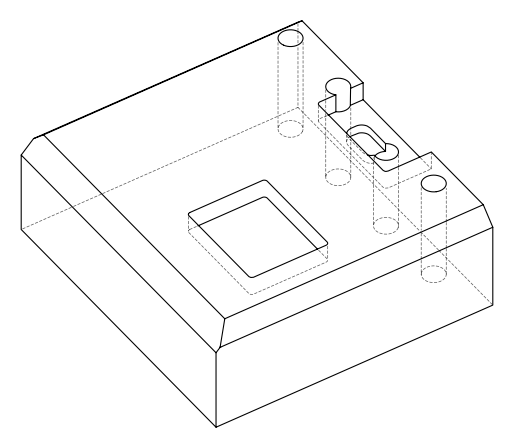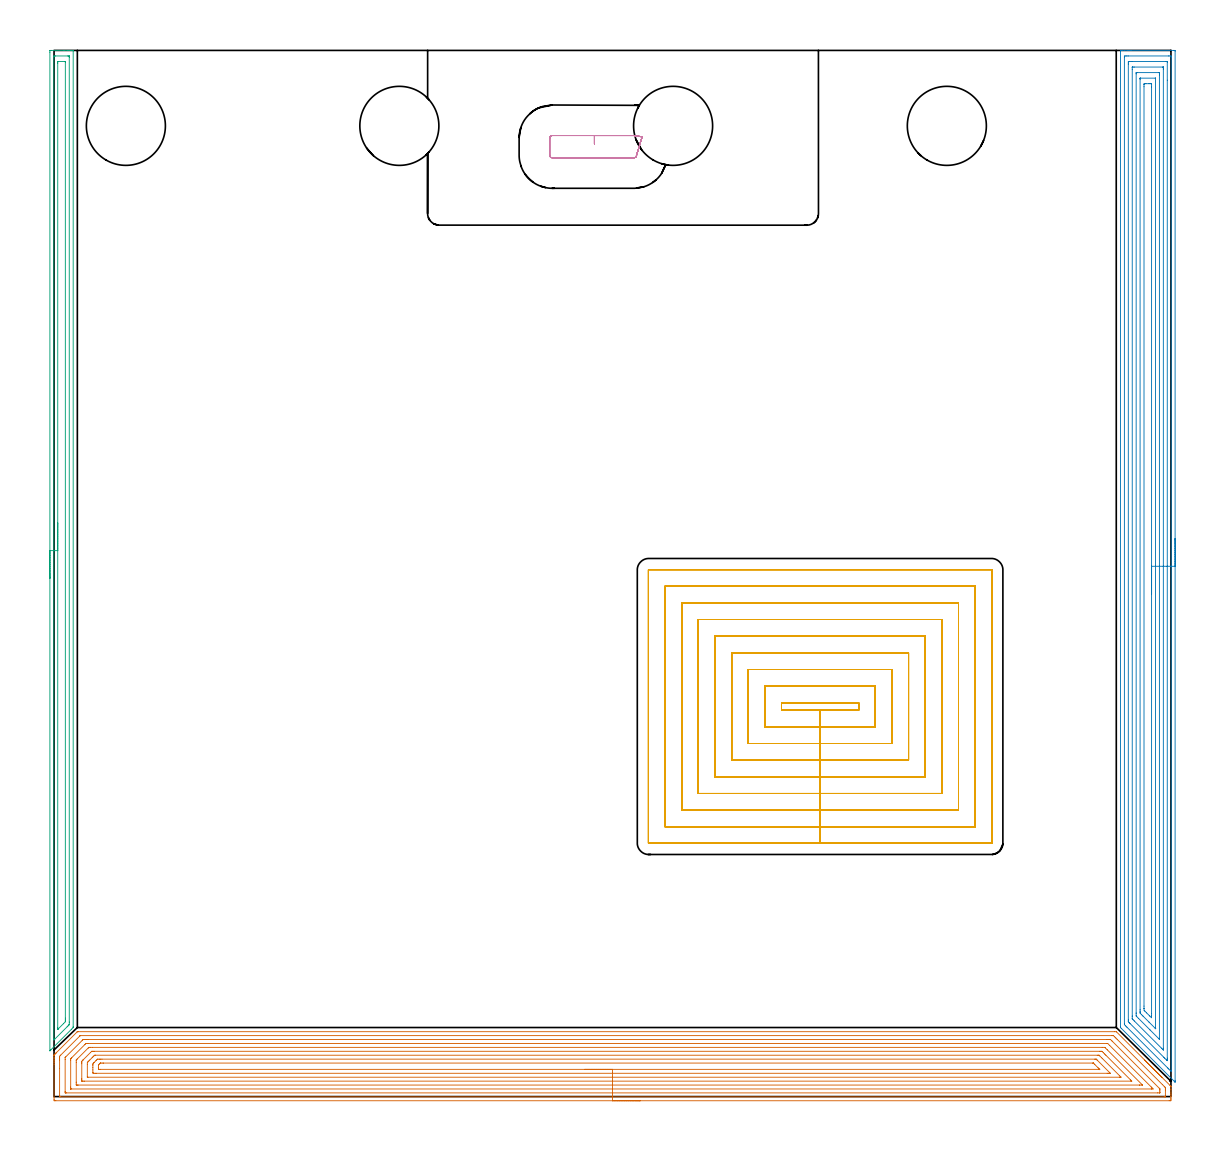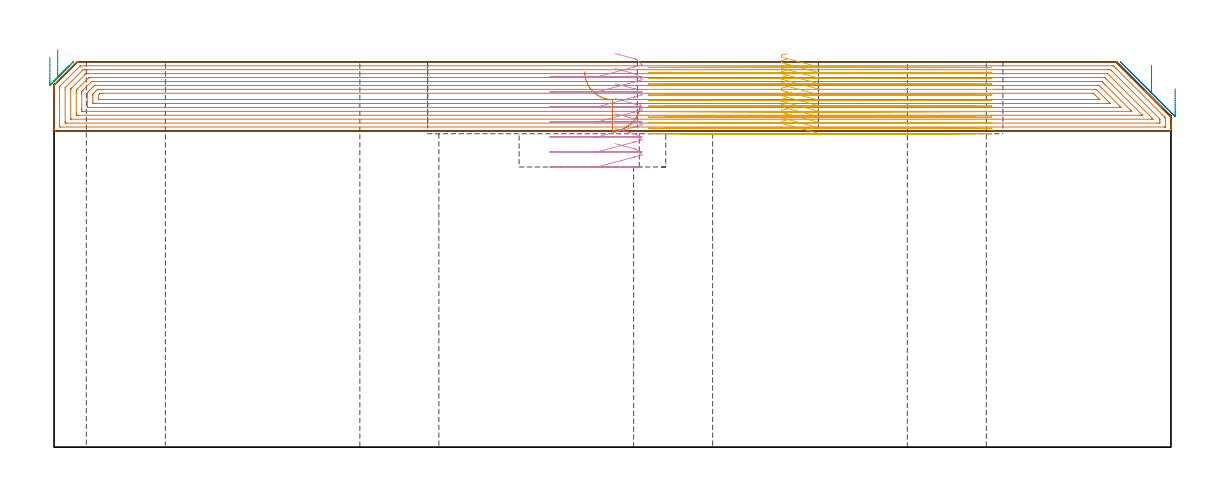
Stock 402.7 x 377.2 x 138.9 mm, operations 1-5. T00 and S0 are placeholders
(PLAN: 26 operations, 19 tool changes, 205.2 min)
(1 AREA_MILL | FG_CHAMFER_SURFACE | UGT0205_001 | 28.76 min | 124764 mm3)
(2 AREA_MILL_1 | FG_CHAMFER_SURFACE_1 | UGT0205_001 | 20.69 min | 69709 mm3)
(3 AREA_MILL_2 | FG_CHAMFER_SURFACE_2 | UGT0205_001 | 8.8 min | 12524 mm3)
(4 MILL_OPEN_POCKET | POCKET_OPEN | UGT0201_105 | Follow Part, ap 5.5, ae 75% | 2.13 min | 57233 mm3)
(5 MILL_RECTANGULAR_POCKET | POCKET_RECTANGULAR_STRAIGHT | NXT0201_009 | Follow Part, ap 2, ae 75% | 61.54 min | 363884 mm3)
(6 MILL_SLOT | SLOT_PARTIAL_RECTANGULAR | NXT0201_009 | Follow Part, ap 2, ae 75% | 75.79 min | 190613 mm3)
(7 SPOT_DRILL | STEP1HOLE | NXT0321_9005460120000 | 0.05 min | 187 mm3)
(8 SPOT_DRILL_1 | STEP1HOLE_1 | NXT0321_9005460120000 | 0.05 min | 216 mm3)
(9 SPOT_DRILL_2 | STEP1HOLE_2 | NXT0321_9005460120000 | 0.05 min | 101 mm3)
(10 SPOT_DRILL_3 | STEP1HOLE_3 | NXT0321_9005460120000 | 0.05 min | 179 mm3)
(11 DRILL_BLIND_HOLE_INTO_CENTER | STEP1HOLE | NXT0301_046 | 0.05 min | 354 mm3)
(12 GUN_DRILL_THROUGH_HOLE | STEP1HOLE | UGT0307_003 | 0.63 min | 4913 mm3)
(13 SPADE_DRILL_TO_ENLARGE_THROUGH_HOLE | STEP1HOLE | UGT0306_009 | 0.59 min | 31855 mm3)
(14 DRILL_TO_ENLARGE_THROUGH_HOLE | STEP1HOLE | UGT0301_392 | 0.61 min | 51235 mm3)
(15 DRILL_BLIND_HOLE_INTO_CENTER_1 | STEP1HOLE_1 | NXT0301_046 | 0.05 min | 379 mm3)
(16 GUN_DRILL_THROUGH_HOLE_1 | STEP1HOLE_1 | UGT0307_003 | 0.63 min | 4897 mm3)
(17 SPADE_DRILL_TO_ENLARGE_THROUGH_HOLE_1 | STEP1HOLE_1 | UGT0306_009 | 0.59 min | 31844 mm3)
(18 DRILL_TO_ENLARGE_THROUGH_HOLE_1 | STEP1HOLE_1 | UGT0301_392 | 0.61 min | 49803 mm3)
(19 DRILL_BLIND_HOLE_INTO_CENTER_2 | STEP1HOLE_2 | NXT0301_092 | 0.09 min | 1316 mm3)
(20 GUN_DRILL_THROUGH_HOLE_2 | STEP1HOLE_2 | UGT0307_009 | 0.58 min | 10828 mm3)
(21 DRILL_TO_ENLARGE_THROUGH_HOLE_2 | STEP1HOLE_2 | NXT0301_104 | 0.48 min | 4437 mm3)
(22 DRILL_TO_ENLARGE_THROUGH_HOLE_3 | STEP1HOLE_2 | UGT0301_392 | 0.51 min | 52756 mm3)
(23 DRILL_BLIND_HOLE_INTO_CENTER_3 | STEP1HOLE_3 | NXT0301_046 | 0.05 min | 361 mm3)
(24 GUN_DRILL_THROUGH_HOLE_3 | STEP1HOLE_3 | UGT0307_003 | 0.63 min | 4905 mm3)
(25 SPADE_DRILL_TO_ENLARGE_THROUGH_HOLE_2 | STEP1HOLE_3 | UGT0306_009 | 0.59 min | 31833 mm3)
(26 DRILL_TO_ENLARGE_THROUGH_HOLE_4 | STEP1HOLE_3 | UGT0301_392 | 0.61 min | 51293 mm3)
(TOOL UGT0205_001 | Chamfer Mill 20 x 3 x 45 deg. | D20 FL50 Z2)
(TOOL UGT0201_105 | End Mill 22 mm | D22 FL25 Z2)
(TOOL NXT0201_009 | ENDMILL 8mm [2P460-0800-NA 1630] | D8 FL26 Z6)
(TOOL NXT0321_9005460120000 | NC Spot Drill, 142deg, 12mm, Carbide, Uncoated | D12 PA142 FL30 Z2)
(TOOL NXT0301_046 | Carbide Drill 7.5mm [860.1-0750-038A1-MM 2214] | D7.5 PA140 FL53 Z2)
(TOOL UGT0307_003 | Gun Drill 7 mm | D7 PA130 FL24 Z1)
(TOOL UGT0306_009 | Spade Drill 18.5mm | D18.5 PA132 FL10 Z2)
(TOOL UGT0301_392 | Twist Drill 28.5 mm | D28.5 PA118 FL165 Z2)
(TOOL NXT0301_092 | Carbide Drill 12.1mm [860.1-1210-061A1-MM 2214] | D12.1 PA140 FL77 Z2)
(TOOL UGT0307_009 | Gun Drill 12 mm | D12 PA130 FL24 Z1)
(TOOL NXT0301_104 | Carbide Drill 14mm [860.1-1400-112A1-MM 2214] | D14 PA140 FL123 Z2)
(OP 1 AREA_MILL)
G17 G21 G94 G90
T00 M6
G54
G17 G0 G90 X211.35 Y-1.5 S1061 M3
G43 Z148.9 H0
Z124.
G94 G1 X211.312 Z123.128 F250.
X211.198 Z122.264
X211.009 Z121.412
X210.747 Z120.58
X210.413 Z119.774
X210.01 Z119.
X209.541 Z118.264
X209.01 Z117.572
X208.421 Z116.929
X207.778 Z116.34
X207.086 Z115.809
X206.35 Z115.34
X205.576 Z114.937
X204.77 Z114.603
X203.938 Z114.341
X203.086 Z114.152
X202.222 Z114.038
X201.35 Z114.
X0.628 Y-1.499 Z114.001
X0.127 Y-1.494 Z114.004
X0.009 Y-1.492 Z114.006
X0.005 Y-0.998 Z114.499
X0. Y-0.376 Z115.121
Y11.656 Z127.151
Y12.278 Z127.772
Y12.804 Z128.3
Y13.163 Z128.658
Y13.689 Z129.185
Y14.048 Z129.542
Y14.837 Z130.336
Y14.885 Z130.383
X0.002 Y14.933 Z130.43
X0.004 Y14.993 Z130.49
X0.032 Y15.032 Z130.532
X0.127 Y15.127 Z130.627
X0.226 Y15.228 Z130.724
X0.33 Y15.33 Z130.83
X0.419 Y15.419 Z130.919
X0.521 Y15.523 Z131.019
X0.628 Y15.628 Z131.128
X0.711 Y15.711 Z131.211
X0.816 Y15.818 Z131.314
X8.339 Y23.341 Z138.838
X8.359 Y23.358 Z138.855
X8.405 Y23.398 Z138.885
X8.675 Y23.4 Z138.9
X382.402
X382.995 Y23.399 Z138.885
X383.058 Y23.342 Z138.842
X393.239 Y13.163 Z128.659
X393.342 Y13.058 Z128.558
X393.429 Y12.971 Z128.471
X393.534 Y12.868 Z128.364
X393.634 Y12.766 Z128.266
X393.727 Y12.673 Z128.173
X393.829 Y12.573 Z128.069
X393.926 Y12.474 Z127.974
X394.025 Y12.375 Z127.875
X394.124 Y12.278 Z127.774
X394.218 Y12.182 Z127.681
X394.323 Y12.077 Z127.577
X394.419 Y11.983 Z127.479
X394.51 Y11.89 Z127.389
X394.621 Y11.779 Z127.279
X394.714 Y11.688 Z127.184
X394.803 Y11.598 Z127.097
X394.919 Y11.481 Z126.981
X395.009 Y11.393 Z126.889
X395.095 Y11.306 Z126.805
X395.217 Y11.183 Z126.682
X395.304 Y11.098 Z126.594
X395.387 Y11.014 Z126.513
X395.515 Y10.885 Z126.384
X395.599 Y10.803 Z126.299
X395.679 Y10.722 Z126.221
X395.813 Y10.587 Z126.086
X395.894 Y10.508 Z126.004
X395.971 Y10.429 Z125.929
X396.111 Y10.289 Z125.788
X396.189 Y10.213 Z125.709
X396.263 Y10.137 Z125.636
X396.409 Y9.991 Z125.49
X396.484 Y9.918 Z125.414
X396.555 Y9.845 Z125.344
X396.707 Y9.693 Z125.192
X396.779 Y9.622 Z125.119
X396.847 Y9.553 Z125.052
X397.005 Y9.395 Z124.894
X397.074 Y9.327 Z124.824
X397.139 Y9.261 Z124.76
X397.303 Y9.097 Z124.596
X397.369 Y9.032 Z124.529
X397.431 Y8.969 Z124.468
X397.601 Y8.799 Z124.298
X397.664 Y8.737 Z124.234
X397.723 Y8.677 Z124.176
X397.899 Y8.501 Z124.
X397.959 Y8.442 Z123.939
X398.016 Y8.385 Z123.884
X398.197 Y8.203 Z123.702
X398.254 Y8.147 Z123.644
X398.308 Y8.093 Z123.592
X398.495 Y7.905 Z123.404
X398.549 Y7.852 Z123.349
X398.6 Y7.801 Z123.3
X398.793 Y7.607 Z123.106
X398.844 Y7.557 Z123.054
X398.892 Y7.509 Z123.008
X399.091 Y7.309 Z122.808
X399.139 Y7.262 Z122.759
X399.184 Y7.217 Z122.716
X399.389 Y7.011 Z122.51
X399.434 Y6.967 Z122.465
X399.476 Y6.925 Z122.424
X402.37 Y4.031 Z119.53
X402.532 Y3.87 Z119.367
X402.668 Y3.729 Z119.227
X402.695 Y3.694 Z119.191
X402.699 Y3.648 Z119.146
X402.7 Y3.625 Z119.122
Y2.542 Z118.037
Y1.298 Z116.795
Y0.772 Z116.266
Y0.15 Z115.645
Y-0.113 Z115.382
Y-0.735 Z114.761
X402.697 Y-0.998 Z114.498
X402.691 Y-1.491 Z114.005
X402.573 Y-1.494 Z114.003
X402.072 Y-1.5 Z114.
X201.35
Y-0.086 Z115.414
X2.388 Y-0.085 Z115.415
X2.01 Y-0.076 Z115.424
X2.006 Y0.043 Z115.543
X2.001 Y0.298 Z115.798
X2. Y10.168 Z125.668
Y13.163 Z128.663
Y13.575 Z129.075
X2.004 Y14.048 Z129.548
X2.009 Y14.451 Z129.951
X2.026 Y14.564 Z130.064
X2.394 Y14.944 Z130.444
X9.237 Y21.787 Z137.287
X9.372 Y21.918 Z137.418
X9.416 Y21.959 Z137.459
X9.439 Y21.978 Z137.478
X9.462 Y21.98 Z137.48
X9.569 Y21.985 Z137.485
X381.508
X381.536
X381.968 Y21.971 Z137.471
X382.402 Y21.545 Z137.045
X382.821 Y21.128 Z136.628
X383.296 Y20.654 Z136.154
X399.638 Y4.312 Z119.812
X400.284 Y3.663 Z119.163
X400.512 Y3.427 Z118.927
X400.69 Y3.219 Z118.719
X400.696 Y3.018 Z118.518
X400.699 Y2.542 Z118.042
X400.7 Y2.13 Z117.63
X400.698 Y0.362 Z115.862
X400.69 Y-0.052 Z115.448
X400.681 Y-0.08 Z115.42
X400.662 Y-0.081 Z115.419
X400.608 Y-0.084 Z115.416
X400.5 Y-0.085 Z115.415
X400.284 Y-0.086 Z115.414
X201.35
Y1.328 Z116.828
X4.536 Y1.329 Z116.829
X4.205 Y1.331 Z116.831
X4.094 Y1.332 Z116.832
X4.015 Y1.335 Z116.835
X4.01 Y1.455 Z116.955
X4.003 Y1.657 Z117.157
X4.001 Y1.859 Z117.359
Y13.365 Z128.865
X4.008 Y14.048 Z129.548
X4.01 Y14.096 Z129.596
X4.038 Y14.131 Z129.631
X4.077 Y14.174 Z129.674
X4.205 Y14.305 Z129.805
X10.143 Y20.243 Z135.743
X10.304 Y20.401 Z135.901
X10.463 Y20.557 Z136.057
X11.03 Y20.567 Z136.067
X11.357 Y20.57 Z136.07
X11.92 Y20.571 Z136.071
X12.251 Y20.572 Z136.072
X379.72 Y20.571 Z136.071
X380.285 Y20.569 Z136.069
X380.614 Y20.564 Z136.064
X380.932 Y20.557 Z136.057
X381.253 Y20.243 Z135.743
X381.508 Y19.992 Z135.492
X398.495 Y3.005 Z118.505
X398.61 Y2.888 Z118.388
X398.665 Y2.828 Z118.328
X398.689 Y2.8 Z118.3
X398.692 Y2.744 Z118.244
X398.697 Y2.542 Z118.042
X398.7 Y2.34 Z117.84
Y1.657 Z117.157
X398.699 Y1.456 Z116.956
X398.694 Y1.387 Z116.887
X398.69 Y1.339 Z116.839
X398.66 Y1.335 Z116.835
X398.495 Y1.333 Z116.833
X397.933 Y1.329 Z116.829
X201.35 Y1.328 Z116.828
Y2.743 Z118.243
X6.123
X6.066 Y2.744 Z118.244
X6.026 Y2.747 Z118.247
X6.01 Y2.749 Z118.249
X6.008 Y2.771 Z118.271
X6.004 Y2.987 Z118.487
X6. Y3.42 Z118.92
Y13.155 Z128.655
X6.01 Y13.601 Z129.101
X6.013 Y13.653 Z129.153
X6.042 Y13.686 Z129.186
X6.099 Y13.748 Z129.248
X6.196 Y13.847 Z129.347
X6.396 Y14.048 Z129.548
X11.088 Y18.739 Z134.239
X11.357 Y19.006 Z134.506
X11.482 Y19.122 Z134.622
X11.514 Y19.15 Z134.65
X11.565 Y19.152 Z134.652
X12.251 Y19.157 Z134.657
X12.454
X379.516
X379.72 Y19.155 Z134.655
X379.818 Y19.153 Z134.653
X379.875 Y19.15 Z134.65
X379.928 Y19.111 Z134.611
X380.614 Y18.438 Z133.938
X395.624 Y3.427 Z118.927
X395.813 Y3.236 Z118.736
X396.288 Y2.75 Z118.25
X395.813 Y2.745 Z118.245
X395.61 Y2.744 Z118.244
X201.35 Y2.743 Z118.243
Y4.157 Z119.657
X8.675
X8.518 Y4.158 Z119.658
X8.205 Y4.162 Z119.662
X8.01 Y4.165 Z119.665
X8.006 Y4.217 Z119.717
X8.004 Y4.312 Z119.812
X8. Y4.98 Z120.48
Y5.197 Z120.697
Y12.278 Z127.778
X8.002 Y12.943 Z128.443
X8.01 Y13.163 Z128.663
X8.012 Y13.202 Z128.702
X8.045 Y13.239 Z128.739
X8.104 Y13.303 Z128.803
X8.198 Y13.399 Z128.899
X8.316 Y13.518 Z129.018
X12.319 Y17.52 Z133.02
X12.389 Y17.588 Z133.088
X12.542 Y17.732 Z133.232
X12.832 Y17.739 Z133.239
X12.99 Y17.742 Z133.242
X13.145 Y17.743 Z133.243
X13.883
X377.931
X378.673 Y17.739 Z133.239
X378.826 Y17.736 Z133.236
X378.867 Y17.723 Z133.223
X378.915 Y17.679 Z133.179
X379.011 Y17.588 Z133.088
X379.72 Y16.882 Z132.382
X392.289 Y4.312 Z119.812
X392.339 Y4.259 Z119.759
X392.425 Y4.165 Z119.665
X392.388 Y4.162 Z119.662
X392.237 Y4.16 Z119.66
X391.499 Y4.157 Z119.657
X391.343
X201.35
Y5.571 Z121.071
X10.979 Y5.572 Z121.072
X10.463 Y5.574 Z121.074
X10.078 Y5.578 Z121.078
X10.01 Y5.582 Z121.082
X10.004 Y5.652 Z121.152
X10.001 Y6.082 Z121.582
X10. Y6.541 Z122.041
Y11.851 Z127.351
X10.003 Y12.278 Z127.778
X10.006 Y12.73 Z128.23
X10.412 Y13.163 Z128.663
X10.437 Y13.189 Z128.689
X13.145 Y15.897 Z131.397
X13.556 Y16.297 Z131.797
X13.592 Y16.322 Z131.822
X13.653 Y16.324 Z131.824
X13.781 Y16.327 Z131.827
X14.039 Y16.328 Z131.828
X14.417 Y16.329 Z131.829
X377.037
X377.417 Y16.327 Z131.827
X377.673 Y16.324 Z131.824
X377.798 Y16.322 Z131.822
X377.931 Y16.21 Z131.71
X378.331 Y15.818 Z131.318
X378.826 Y15.327 Z130.827
X379.22 Y14.933 Z130.433
X388.069 Y6.082 Z121.582
X388.364 Y5.783 Z121.283
X388.554 Y5.586 Z121.086
X388.559 Y5.576 Z121.076
X388.552 Y5.575 Z121.075
X388.517 Y5.573 Z121.073
X388.455 Y5.572 Z121.072
X388.283 Y5.571 Z121.071
X201.35
Y6.985 Z122.485
X12.233 Y6.986 Z122.486
X12.041 Y6.992 Z122.492
X12.009 Y6.999 Z122.499
X12.005 Y7.024 Z122.524
X12.002 Y7.051 Z122.551
X12.001 Y7.08 Z122.58
X12. Y7.216 Z122.716
X12.002 Y11.64 Z127.14
X12.01 Y12.278 Z127.778
X12.118 Y12.409 Z127.909
X12.251 Y12.551 Z128.051
X12.557 Y12.86 Z128.36
X12.86 Y13.163 Z128.663
X13.745 Y14.048 Z129.548
X14.039 Y14.342 Z129.842
X14.338 Y14.637 Z130.137
X14.54 Y14.835 Z130.335
X14.612 Y14.903 Z130.403
X14.715 Y14.908 Z130.408
X14.934 Y14.914 Z130.414
X14.952 Y14.915 Z130.415
X376.143
X376.599 Y14.913 Z130.413
X376.709 Y14.911 Z130.411
X376.762 Y14.908 Z130.408
X376.786 Y14.904 Z130.404
X376.823 Y14.871 Z130.371
X377.037 Y14.664 Z130.164
X377.655 Y14.048 Z129.548
X377.931 Y13.772 Z129.272
X384.19 Y7.512 Z123.012
X384.572 Y7.126 Z122.626
X384.639 Y7.055 Z122.555
X384.695 Y6.992 Z122.492
X384.172 Y6.985 Z122.485
X201.35
Y8.4 Z123.9
X15.275
X14.934
X14.377 Y8.403 Z123.903
X14.039 Y8.407 Z123.907
X14.005 Y8.737 Z124.237
X14.002 Y8.775 Z124.275
X14. Y9.622 Z125.122
Y10.508 Z126.008
X14.001 Y11.393 Z126.893
X14.002 Y11.43 Z126.93
X14.039 Y11.881 Z127.381
X14.236 Y12.083 Z127.583
X14.426 Y12.278 Z127.778
X15.123 Y12.975 Z128.475
X15.313 Y13.163 Z128.663
X15.573 Y13.415 Z128.915
X15.662 Y13.494 Z128.994
X15.828 Y13.495 Z128.995
X16.382 Y13.499 Z128.999
X16.722 Y13.5 Z129.
X17.275 Y13.501 Z129.001
X375.249 Y13.5 Z129.
X375.59 Y13.498 Z128.998
X375.687 Y13.496 Z128.996
X375.743 Y13.494 Z128.994
X375.77 Y13.472 Z128.972
X375.878 Y13.369 Z128.869
X376.09 Y13.163 Z128.663
X376.143 Y13.11 Z128.61
X380.515 Y8.737 Z124.237
X380.614 Y8.638 Z124.138
X380.834 Y8.406 Z123.906
X380.774 Y8.404 Z123.904
X380.614 Y8.402 Z123.902
X380.061 Y8.4 Z123.9
X379.72
X201.35
Y9.814 Z125.314
X16.722 Y9.815 Z125.315
X16.527
X16.022 Y9.821 Z125.321
X16.003 Y10.334 Z125.834
X16.002 Y10.508 Z126.008
X16.004 Y11.218 Z126.718
X16.01 Y11.393 Z126.893
X16.356 Y11.754 Z127.254
X16.477 Y11.879 Z127.379
X16.576 Y11.977 Z127.477
X16.644 Y12.041 Z127.541
X16.684 Y12.076 Z127.576
X16.722 Y12.079 Z127.579
X16.919 Y12.083 Z127.583
X17.616 Y12.086 Z127.586
X17.809
X374.549
X374.636 Y12.085 Z127.585
X374.679 Y12.082 Z127.582
X374.697 Y12.08 Z127.58
X374.735 Y12.057 Z127.557
X375.081 Y11.719 Z127.219
X375.249 Y11.554 Z127.054
X376.446 Y10.357 Z125.857
X376.736 Y10.065 Z125.565
X376.92 Y9.875 Z125.375
X376.974 Y9.817 Z125.317
X376.972
X376.944 Y9.815 Z125.315
X376.844 Y9.814 Z125.314
X201.35
X200.478 Z125.352
X199.613 Z125.466
X198.762 Z125.655
X197.93 Z125.917
X197.124 Z126.251
X196.35 Z126.654
X195.614 Z127.122
X194.922 Z127.653
X194.279 Z128.243
X193.69 Z128.886
X193.158 Z129.578
X192.69 Z130.314
X192.287 Z131.088
X191.953 Z131.894
X191.691 Z132.726
X191.502 Z133.577
X191.388 Z134.442
X191.35 Z135.314
G0 Z148.9
M5
M2
(OP 2 AREA_MILL_1)
G17 G21 G94 G90
T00 M6
G54
G17 G0 G90 X404.2 Y201.2 S1061 M3
G43 Z148.9 H0
Z129.2
G94 G1 Y201.162 Z128.328 F250.
Y201.048 Z127.464
Y200.859 Z126.612
Y200.597 Z125.78
Y200.263 Z124.974
Y199.86 Z124.2
Y199.392 Z123.464
Y198.86 Z122.772
Y198.271 Z122.129
Y197.628 Z121.54
Y196.936 Z121.008
Y196.2 Z120.54
Y195.426 Z120.137
Y194.62 Z119.803
Y193.788 Z119.541
Y192.936 Z119.352
Y192.072 Z119.238
Y191.2 Z119.2
Y5.728
X404.199 Y5.372 Z119.201
X404.198 Y5.328 Z119.202
X404.191 Y5.214 Z119.205
X404.11 Y5.291 Z119.287
X404.027 Y5.372 Z119.37
X384.793 Y24.607 Z138.607
X384.531 Y24.872 Z138.864
X384.504 Y24.905 Z138.889
X384.5 Y25.026 Z138.9
Y377.028
X384.503 Y377.191 Z138.888
X384.534 Y377.2 Z138.856
X384.911 Z138.489
X385.237 Z138.162
X385.921 Z137.474
X387.15 Z136.247
X387.695 Z135.699
X388.31 Z135.086
X403.667 Z119.731
X403.942 Y377.197 Z119.455
X404.192 Y377.19 Z119.206
X404.199 Y376.939 Z119.199
X404.2 Y191.2 Z119.2
X402.786 Z120.614
Y9.386
X402.779 Y9.082 Z120.621
X402.46 Y9.392 Z120.94
X401.892 Y9.958 Z121.508
X401.564 Y10.286 Z121.836
X386.808 Y25.042 Z136.592
X386.378 Y25.474 Z137.022
X385.921 Y25.941 Z137.479
X385.914 Y26.373 Z137.486
Y374.794
X385.921 Y375.19 Z137.479
X386.407 Y375.198 Z136.993
X386.808 Y375.2 Z136.592
X387.293 Z136.107
X401.892 Z121.508
X402.378 Y375.198 Z121.022
X402.779 Y375.19 Z120.621
X402.786 Y374.788 Z120.614
Y191.2
X401.372 Z122.028
X401.371 Y13.859 Z122.029
X401.37 Y13.491 Z122.03
X401.366 Y12.966 Z122.034
X401.365 Y12.951 Z122.035
X401.34 Y12.966 Z122.06
X401.005 Y13.296 Z122.395
X400.44 Y13.859 Z122.96
X400.118 Y14.182 Z123.282
X387.932 Y26.367 Z135.468
X387.695 Y26.607 Z135.705
X387.372 Y26.939 Z136.028
X387.335 Y26.978 Z136.065
X387.333 Y27.039 Z136.067
X387.33 Y27.137 Z136.07
X387.329 Y27.26 Z136.071
Y27.63
Y372.114
X387.33 Y372.482 Z136.07
X387.333 Y373.008 Z136.067
X387.336 Y373.183 Z136.065
X387.51 Y373.195 Z135.89
X387.695 Y373.197 Z135.705
X388.392 Y373.2 Z135.008
X388.583 Z134.817
X401.005 Y373.199 Z122.395
X401.196 Y373.197 Z122.204
X401.323 Y373.193 Z122.077
X401.364 Y373.19 Z122.036
X401.366 Y373.174 Z122.034
X401.369 Y373.131 Z122.031
X401.371 Y373.008 Z122.029
X401.372 Y366.461 Z122.028
Y191.2
X399.957 Z123.443
Y17.433
X399.952 Y16.838 Z123.448
X399.951 Y16.817 Z123.449
X399.928 Y16.832 Z123.472
X399.841 Y16.914 Z123.559
X399.667 Y17.084 Z123.733
X399.316 Y17.433 Z124.084
X389.47 Y27.279 Z133.93
X389.035 Y27.717 Z134.365
X388.817 Y27.939 Z134.583
X388.765 Y27.996 Z134.635
X388.749 Y28.022 Z134.651
X388.748 Y28.05 Z134.652
X388.745 Y28.154 Z134.655
X388.743 Y28.886 Z134.657
Y29.047
Y370.327
X388.745 Y371.057 Z134.655
X388.748 Y371.163 Z134.652
X388.749 Y371.187 Z134.651
X388.767 Y371.19 Z134.633
X388.82 Y371.194 Z134.58
X389.037 Y371.198 Z134.363
X389.47 Y371.2 Z133.93
X399.67 Y371.199 Z123.73
X399.879 Y371.196 Z123.521
X399.931 Y371.193 Z123.469
X399.951 Y371.189 Z123.449
X399.952 Y371.173 Z123.448
X399.954 Y371.103 Z123.446
X399.957 Y370.489 Z123.443
Y370.327
Y191.2
X398.543 Z124.857
Y20.806
X398.54 Y20.738 Z124.86
X398.536 Y20.687 Z124.864
X398.532 Y20.678 Z124.868
X398.495 Y20.711 Z124.905
X398.343 Y20.857 Z125.057
X395.143 Y24.055 Z128.257
X391.045 Y28.154 Z132.355
X390.357 Y28.848 Z133.043
X390.164 Y29.047 Z133.236
X390.161 Y29.245 Z133.239
X390.157 Y29.941 Z133.243
Y30.142
Y368.742
X390.158 Y368.944 Z133.242
X390.16 Y369.078 Z133.24
X390.164 Y369.178 Z133.236
X390.195 Y369.19 Z133.205
X390.357 Y369.195 Z133.043
X390.59 Y369.199 Z132.81
X398.436 Y369.2 Z124.964
X398.494 Y369.198 Z124.906
X398.525 Y369.194 Z124.875
X398.536 Y369.191 Z124.864
X398.538 Y369.145 Z124.862
X398.542 Y368.742 Z124.858
X398.543 Y368.541 Z124.857
Y368.339
Y191.2
X397.129 Z126.271
Y24.909
X397.127 Y24.58 Z126.273
X397.125 Y24.543 Z126.275
X397.123 Y24.536 Z126.277
X397.121 Z126.279
X397.07 Y24.58 Z126.33
X394.794 Y26.854 Z128.606
X392.6 Y29.047 Z130.8
X392.132 Y29.517 Z131.268
X391.714 Y29.941 Z131.686
X391.578 Y30.087 Z131.822
X391.576 Y30.223 Z131.824
X391.572 Y30.504 Z131.828
X391.571 Y30.834 Z131.829
Y31.399
Y366.754
X391.573 Y367.036 Z131.827
X391.576 Y367.176 Z131.824
X391.577 Y367.187 Z131.823
X391.588 Y367.191 Z131.812
X391.626 Y367.196 Z131.774
X391.689 Y367.199 Z131.711
X397.014 Z126.386
X397.114 Y367.193 Z126.286
X397.122 Y367.19 Z126.278
X397.124 Y367.183 Z126.276
X397.127 Y367.15 Z126.273
X397.128 Y367.083 Z126.272
X397.129 Y191.2 Z126.271
X395.715 Z127.685
Y29.941
X395.714 Y29.047 Z127.686
X395.713 Y29.015 Z127.687
X395.681 Y28.428 Z127.719
X395.052 Y29.047 Z128.348
X393.906 Y30.191 Z129.494
X393.267 Y30.834 Z130.133
X393.019 Y31.09 Z130.381
X392.987 Y31.727 Z130.413
X392.986 Y31.76 Z130.414
X392.985 Y32.621 Z130.415
Y364.108
X392.989 Y364.967 Z130.411
X392.991 Y364.996 Z130.409
X393.019 Y365.19 Z130.381
X393.676 Y365.199 Z129.724
X394.794 Z128.606
X395.453 Y365.196 Z127.947
X395.681 Y365.19 Z127.719
X395.709 Y364.967 Z127.691
X395.712 Y364.936 Z127.688
X395.715 Y364.074 Z127.685
Y191.2
Y190.328 Z127.723
Y189.464 Z127.837
Y188.612 Z128.026
Y187.78 Z128.288
Y186.974 Z128.622
Y186.2 Z129.025
Y185.464 Z129.494
Y184.772 Z130.025
Y184.129 Z130.614
Y183.54 Z131.257
Y183.008 Z131.95
Y182.54 Z132.685
Y182.137 Z133.459
Y181.803 Z134.265
Y181.541 Z135.097
Y181.352 Z135.949
Y181.238 Z136.814
Y181.2 Z137.685
G0 Z148.9
M5
M2
(OP 3 AREA_MILL_2)
G17 G21 G94 G90
T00 M6
G54
G17 G0 G90 X-1.5 Y186.85 S1061 M3
G43 Z148.9 H0
Z140.5
G94 G1 Y186.888 Z139.628 F250.
Y187.002 Z138.764
Y187.191 Z137.912
Y187.453 Z137.08
Y187.787 Z136.274
Y188.19 Z135.5
Y188.659 Z134.764
Y189.19 Z134.072
Y189.779 Z133.429
Y190.422 Z132.84
Y191.114 Z132.309
Y191.85 Z131.84
Y192.624 Z131.437
Y193.43 Z131.103
Y194.262 Z130.841
Y195.114 Z130.652
Y195.979 Z130.538
Y196.85 Z130.5
X-1.499 Y376.571 Z130.501
X-1.495 Y377.191 Z130.502
X-1.493 Y377.195 Z130.504
X-0.875 Y377.2 Z131.122
X3.594 Z135.589
X5.018 Z137.014
X5.382 Z137.377
X6.109 Z138.109
X6.392 Z138.392
X6.831 Y377.193 Z138.822
X6.897 Y377.19 Z138.889
X6.9 Y377.018 Z138.9
Y25.172
X6.905 Y24.913 Z138.891
X6.881 Y24.879 Z138.877
X6.282 Y24.282 Z138.282
X-1.168 Y16.831 Z130.831
X-1.322 Y16.676 Z130.675
X-1.471 Y16.533 Z130.527
X-1.494 Y16.517 Z130.503
X-1.499 Y16.533 Z130.499
X-1.5 Y196.85 Z130.5
X-0.086 Z131.914
X-0.085 Y374.886 Z131.915
X-0.083 Y374.991 Z131.917
X-0.079 Y375.19 Z131.921
X0.019 Y375.192 Z132.019
X0.496 Y375.199 Z132.496
X4.965 Y375.2 Z136.965
X5.382 Y375.196 Z137.382
X5.441 Y375.194 Z137.441
X5.471 Y375.191 Z137.471
X5.479 Y375.095 Z137.479
X5.484 Y374.887 Z137.484
X5.485 Y374.783 Z137.485
X5.486 Y26.861 Z137.486
X5.483 Y26.071 Z137.483
X5.48 Y25.972 Z137.48
X5.477 Y25.939 Z137.477
X5.458 Y25.916 Z137.458
X5.382 Y25.835 Z137.382
X5.054 Y25.504 Z137.054
X4.727 Y25.176 Z136.727
X0.255 Y20.706 Z132.255
X0.135 Y20.589 Z132.135
X0.019 Y20.479 Z132.019
X-0.079 Y20.409 Z131.921
X-0.083 Y20.601 Z131.917
X-0.085 Y20.706 Z131.915
X-0.086 Y196.85 Z131.914
X1.329 Z133.329
Y372.578
X1.33 Y372.994 Z133.33
X1.333 Y373.114 Z133.333
X1.335 Y373.171 Z133.335
X1.341 Y373.19 Z133.341
X1.396 Y373.193 Z133.396
X1.602 Y373.199 Z133.602
X3.799 Z135.799
X3.936 Y373.196 Z135.936
X4.045 Y373.19 Z136.045
X4.066 Y373.187 Z136.066
X4.068 Y373.18 Z136.068
X4.069 Y373.154 Z136.069
X4.071 Y372.994 Z136.071
Y28.276
X4.07 Y27.859 Z136.07
X4.066 Y27.387 Z136.066
X4.059 Y26.965 Z136.059
X3.383 Y26.282 Z135.383
X1.365 Y24.265 Z133.365
X1.355 Y24.257 Z133.355
X1.341 Y24.25 Z133.341
X1.335 Y24.249 Z133.335
X1.332 Y24.256 Z133.332
X1.33 Y24.282 Z133.33
X1.329 Y24.338 Z133.329
X1.328 Y24.76 Z133.328
X1.329 Y196.85 Z133.329
Y197.722 Z133.367
Y198.587 Z133.48
Y199.438 Z133.669
Y200.27 Z133.932
Y201.076 Z134.265
Y201.85 Z134.668
Y202.586 Z135.137
Y203.278 Z135.668
Y203.921 Z136.257
Y204.511 Z136.901
Y205.042 Z137.593
Y205.51 Z138.329
Y205.913 Z139.102
Y206.247 Z139.908
Y206.509 Z140.74
Y206.698 Z141.592
Y206.812 Z142.457
Y206.85 Z143.329
G0 Z148.9
M5
M2
(OP 4 MILL_OPEN_POCKET)
G17 G21 G94 G90
T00 M6
G54
G17 G0 G90 X202.283 Y338.5 S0 M3
G43 Z148.9 H0
Z141.9
G94 G1 X209.1 Z140.073 F250.
X209.235 Z140.037
X209.518 Y338.591 Z139.957
X209.756 Y338.769 Z139.878
X209.924 Y339.014 Z139.798
X209.963 Y339.143 Z139.762
X212.015 Y346.042 Z137.833
X209.243 Y346.489 Z137.081
X209.172 Y346.5 Z137.062
X209.1 Z137.042
X195.826 Z133.486
X179.6 F500.
G3 X178.7 Y345.6 R0.9
G1 Y339.4
G3 X179.6 Y338.5 R0.9
G1 X209.1
G3 X209.963 Y339.143 R0.9
G1 X212.015 Y346.042
X209.243 Y346.489
X209.173 Y346.507
X209.1 Y346.5
X195.826
X194.826
Y343.5 F250.
G0 X202.283 Y338.5 Z136.486
G1 X209.1 Z134.659
X209.235 Z134.623
X209.518 Y338.591 Z134.543
X209.756 Y338.769 Z134.463
X209.924 Y339.014 Z134.384
X209.963 Y339.143 Z134.348
X212.015 Y346.042 Z132.419
X209.243 Y346.489 Z131.667
X209.172 Y346.5 Z131.647
X209.1 Z131.628
X195.826 Z128.071
X179.6 F500.
G3 X178.7 Y345.6 R0.9
G1 Y339.4
G3 X179.6 Y338.5 R0.9
G1 X209.1
G3 X209.963 Y339.143 R0.9
G1 X212.015 Y346.042
X209.243 Y346.489
X209.173 Y346.507
X209.1 Y346.5
X195.826
X194.826
Y343.5 F250.
G0 X202.283 Y338.5 Z131.071
G1 X209.1 Z129.245
X209.235 Z129.209
X209.518 Y338.591 Z129.129
X209.756 Y338.769 Z129.049
X209.924 Y339.014 Z128.969
X209.963 Y339.143 Z128.933
X212.015 Y346.042 Z127.005
X209.243 Y346.489 Z126.253
X209.172 Y346.5 Z126.233
X209.1 Z126.214
X195.826 Z122.657
X179.6 F500.
G3 X178.7 Y345.6 R0.9
G1 Y339.4
G3 X179.6 Y338.5 R0.9
G1 X209.1
G3 X209.963 Y339.143 R0.9
G1 X212.015 Y346.042
X209.243 Y346.489
X209.173 Y346.507
X209.1 Y346.5
X195.826
X194.826
Y343.5 F250.
G0 X202.283 Y338.5 Z125.657
G1 X209.1 Z123.83
X209.235 Z123.794
X209.518 Y338.591 Z123.715
X209.756 Y338.769 Z123.635
X209.924 Y339.014 Z123.555
X209.963 Y339.143 Z123.519
X212.015 Y346.042 Z121.591
X209.243 Y346.489 Z120.838
X209.172 Y346.5 Z120.819
X209.1 Z120.8
X195.826 Z117.243
X179.6 F500.
G3 X178.7 Y345.6 R0.9
G1 Y339.4
G3 X179.6 Y338.5 R0.9
G1 X209.1
G3 X209.963 Y339.143 R0.9
G1 X212.015 Y346.042
X209.243 Y346.489
X209.173 Y346.507
X209.1 Y346.5
X195.826
X194.826
Y343.5 F250.
G0 X202.283 Y338.5 Z120.243
G1 X209.1 Z118.416
X209.235 Z118.38
X209.518 Y338.591 Z118.3
X209.756 Y338.769 Z118.221
X209.924 Y339.014 Z118.141
X209.963 Y339.143 Z118.105
X212.015 Y346.042 Z116.176
X209.243 Y346.489 Z115.424
X209.172 Y346.5 Z115.405
X209.1 Z115.385
X195.826 Z111.829
X179.6 F500.
G3 X178.7 Y345.6 R0.9
G1 Y339.4
G3 X179.6 Y338.5 R0.9
G1 X209.1
G3 X209.963 Y339.143 R0.9
G1 X212.015 Y346.042
X209.243 Y346.489
X209.173 Y346.507
X209.1 Y346.5
X195.826
X194.826
Y343.5 F250.
G0 X202.283 Y338.5 Z114.829
G1 X209.1 Z113.002
X209.235 Z112.966
X209.518 Y338.591 Z112.886
X209.756 Y338.769 Z112.806
X209.924 Y339.014 Z112.727
X209.963 Y339.143 Z112.691
X212.015 Y346.042 Z110.762
X209.243 Y346.489 Z110.01
X209.172 Y346.5 Z109.99
X209.1 Z109.971
X195.826 Z106.414
X179.6 F500.
G3 X178.7 Y345.6 R0.9
G1 Y339.4
G3 X179.6 Y338.5 R0.9
G1 X209.1
G3 X209.963 Y339.143 R0.9
G1 X212.015 Y346.042
X209.243 Y346.489
X209.173 Y346.507
X209.1 Y346.5
X195.826
X194.826
Y343.5 F250.
G0 X202.283 Y338.5 Z109.414
G1 X209.1 Z107.588
X209.235 Z107.551
X209.518 Y338.591 Z107.472
X209.756 Y338.769 Z107.392
X209.924 Y339.014 Z107.312
X209.963 Y339.143 Z107.276
X212.015 Y346.042 Z105.348
X209.243 Y346.489 Z104.595
X209.172 Y346.5 Z104.576
X209.1 Z104.557
X195.826 Z101.
X179.6 F500.
G3 X178.7 Y345.6 R0.9
G1 Y339.4
G3 X179.6 Y338.5 R0.9
G1 X209.1
G3 X209.963 Y339.143 R0.9
G1 X212.015 Y346.042
X209.243 Y346.489
X209.173 Y346.507
X209.1 Y346.5
X195.826
X194.826
Y343.5 F250.
G0 Z148.9
M5
M2
(OP 5 MILL_RECTANGULAR_POCKET)
G17 G21 G94 G90
T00 M6
G54
G17 G0 G90 X264.332 Y142. S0 M3
G43 Z148.9 H1
Z141.9
G94 G1 X262.3 Z141.356 F250.
Y139.3 Z140.632
X276.2 Z136.908
X290.1 F500.
Y142.
X262.3
Y139.3
X276.2
Y133.3
X296.1
Y148.
X256.3
Y133.3
X276.2
Y127.3
X302.1
Y154.
X250.3
Y127.3
X276.2
Y121.3
X308.1
Y160.
X244.3
Y121.3
X276.2
Y115.3
X314.1
Y166.
X238.3
Y115.3
X276.2
Y109.3
X320.1
Y172.
X232.3
Y109.3
X276.2
Y103.3
X326.1
Y178.
X226.3
Y103.3
X276.2
Y97.3
X332.1
Y184.
X220.3
Y97.3
X276.2
Y91.3
X338.
X338.055 Y91.305
X338.095 Y91.345
X338.1 Y91.4
Y189.9
X338.095 Y189.955
X338.055 Y189.995
X338. Y190.
X214.4
X214.345 Y189.995
X214.305 Y189.955
X214.3 Y189.9
Y91.4
X214.305 Y91.345
X214.345 Y91.305
X214.4 Y91.3
X276.2
X277.2
G0 X264.332 Y142. Z139.908
G1 X262.3 Z139.363 F250.
Y139.3 Z138.64
X276.2 Z134.915
X290.1 F500.
Y142.
X262.3
Y139.3
X276.2
Y133.3
X296.1
Y148.
X256.3
Y133.3
X276.2
Y127.3
X302.1
Y154.
X250.3
Y127.3
X276.2
Y121.3
X308.1
Y160.
X244.3
Y121.3
X276.2
Y115.3
X314.1
Y166.
X238.3
Y115.3
X276.2
Y109.3
X320.1
Y172.
X232.3
Y109.3
X276.2
Y103.3
X326.1
Y178.
X226.3
Y103.3
X276.2
Y97.3
X332.1
Y184.
X220.3
Y97.3
X276.2
Y91.3
X338.
X338.055 Y91.305
X338.095 Y91.345
X338.1 Y91.4
Y189.9
X338.095 Y189.955
X338.055 Y189.995
X338. Y190.
X214.4
X214.345 Y189.995
X214.305 Y189.955
X214.3 Y189.9
Y91.4
X214.305 Y91.345
X214.345 Y91.305
X214.4 Y91.3
X276.2
X277.2
G0 X264.332 Y142. Z137.915
G1 X262.3 Z137.371 F250.
Y139.3 Z136.647
X276.2 Z132.923
X290.1 F500.
Y142.
X262.3
Y139.3
X276.2
Y133.3
X296.1
Y148.
X256.3
Y133.3
X276.2
Y127.3
X302.1
Y154.
X250.3
Y127.3
X276.2
Y121.3
X308.1
Y160.
X244.3
Y121.3
X276.2
Y115.3
X314.1
Y166.
X238.3
Y115.3
X276.2
Y109.3
X320.1
Y172.
X232.3
Y109.3
X276.2
Y103.3
X326.1
Y178.
X226.3
Y103.3
X276.2
Y97.3
X332.1
Y184.
X220.3
Y97.3
X276.2
Y91.3
X338.
X338.055 Y91.305
X338.095 Y91.345
X338.1 Y91.4
Y189.9
X338.095 Y189.955
X338.055 Y189.995
X338. Y190.
X214.4
X214.345 Y189.995
X214.305 Y189.955
X214.3 Y189.9
Y91.4
X214.305 Y91.345
X214.345 Y91.305
X214.4 Y91.3
X276.2
X277.2
G0 X264.332 Y142. Z135.923
G1 X262.3 Z135.379 F250.
Y139.3 Z134.655
X276.2 Z130.931
X290.1 F500.
Y142.
X262.3
Y139.3
X276.2
Y133.3
X296.1
Y148.
X256.3
Y133.3
X276.2
Y127.3
X302.1
Y154.
X250.3
Y127.3
X276.2
Y121.3
X308.1
Y160.
X244.3
Y121.3
X276.2
Y115.3
X314.1
Y166.
X238.3
Y115.3
X276.2
Y109.3
X320.1
Y172.
X232.3
Y109.3
X276.2
Y103.3
X326.1
Y178.
X226.3
Y103.3
X276.2
Y97.3
X332.1
Y184.
X220.3
Y97.3
X276.2
Y91.3
X338.
X338.055 Y91.305
X338.095 Y91.345
X338.1 Y91.4
Y189.9
X338.095 Y189.955
X338.055 Y189.995
X338. Y190.
X214.4
X214.345 Y189.995
X214.305 Y189.955
X214.3 Y189.9
Y91.4
X214.305 Y91.345
X214.345 Y91.305
X214.4 Y91.3
X276.2
X277.2
G0 X264.332 Y142. Z133.931
G1 X262.3 Z133.386 F250.
Y139.3 Z132.663
X276.2 Z128.938
X290.1 F500.
Y142.
X262.3
Y139.3
X276.2
Y133.3
X296.1
Y148.
X256.3
Y133.3
X276.2
Y127.3
X302.1
Y154.
X250.3
Y127.3
X276.2
Y121.3
X308.1
Y160.
X244.3
Y121.3
X276.2
Y115.3
X314.1
Y166.
X238.3
Y115.3
X276.2
Y109.3
X320.1
Y172.
X232.3
Y109.3
X276.2
Y103.3
X326.1
Y178.
X226.3
Y103.3
X276.2
Y97.3
X332.1
Y184.
X220.3
Y97.3
X276.2
Y91.3
X338.
X338.055 Y91.305
X338.095 Y91.345
X338.1 Y91.4
Y189.9
X338.095 Y189.955
X338.055 Y189.995
X338. Y190.
X214.4
X214.345 Y189.995
X214.305 Y189.955
X214.3 Y189.9
Y91.4
X214.305 Y91.345
X214.345 Y91.305
X214.4 Y91.3
X276.2
X277.2
G0 X264.332 Y142. Z131.938
G1 X262.3 Z131.394 F250.
Y139.3 Z130.671
X276.2 Z126.946
X290.1 F500.
Y142.
X262.3
Y139.3
X276.2
Y133.3
X296.1
Y148.
X256.3
Y133.3
X276.2
Y127.3
X302.1
Y154.
X250.3
Y127.3
X276.2
Y121.3
X308.1
Y160.
X244.3
Y121.3
X276.2
Y115.3
X314.1
Y166.
X238.3
Y115.3
X276.2
Y109.3
X320.1
Y172.
X232.3
Y109.3
X276.2
Y103.3
X326.1
Y178.
X226.3
Y103.3
X276.2
Y97.3
X332.1
Y184.
X220.3
Y97.3
X276.2
Y91.3
X338.
X338.055 Y91.305
X338.095 Y91.345
X338.1 Y91.4
Y189.9
X338.095 Y189.955
X338.055 Y189.995
X338. Y190.
X214.4
X214.345 Y189.995
X214.305 Y189.955
X214.3 Y189.9
Y91.4
X214.305 Y91.345
X214.345 Y91.305
X214.4 Y91.3
X276.2
X277.2
G0 X264.332 Y142. Z129.946
G1 X262.3 Z129.402 F250.
Y139.3 Z128.678
X276.2 Z124.954
X290.1 F500.
Y142.
X262.3
Y139.3
X276.2
Y133.3
X296.1
Y148.
X256.3
Y133.3
X276.2
Y127.3
X302.1
Y154.
X250.3
Y127.3
X276.2
Y121.3
X308.1
Y160.
X244.3
Y121.3
X276.2
Y115.3
X314.1
Y166.
X238.3
Y115.3
X276.2
Y109.3
X320.1
Y172.
X232.3
Y109.3
X276.2
Y103.3
X326.1
Y178.
X226.3
Y103.3
X276.2
Y97.3
X332.1
Y184.
X220.3
Y97.3
X276.2
Y91.3
X338.
X338.055 Y91.305
X338.095 Y91.345
X338.1 Y91.4
Y189.9
X338.095 Y189.955
X338.055 Y189.995
X338. Y190.
X214.4
X214.345 Y189.995
X214.305 Y189.955
X214.3 Y189.9
Y91.4
X214.305 Y91.345
X214.345 Y91.305
X214.4 Y91.3
X276.2
X277.2
G0 X264.332 Y142. Z127.954
G1 X262.3 Z127.409 F250.
Y139.3 Z126.686
X276.2 Z122.961
X290.1 F500.
Y142.
X262.3
Y139.3
X276.2
Y133.3
X296.1
Y148.
X256.3
Y133.3
X276.2
Y127.3
X302.1
Y154.
X250.3
Y127.3
X276.2
Y121.3
X308.1
Y160.
X244.3
Y121.3
X276.2
Y115.3
X314.1
Y166.
X238.3
Y115.3
X276.2
Y109.3
X320.1
Y172.
X232.3
Y109.3
X276.2
Y103.3
X326.1
Y178.
X226.3
Y103.3
X276.2
Y97.3
X332.1
Y184.
X220.3
Y97.3
X276.2
Y91.3
X338.
X338.055 Y91.305
X338.095 Y91.345
X338.1 Y91.4
Y189.9
X338.095 Y189.955
X338.055 Y189.995
X338. Y190.
X214.4
X214.345 Y189.995
X214.305 Y189.955
X214.3 Y189.9
Y91.4
X214.305 Y91.345
X214.345 Y91.305
X214.4 Y91.3
X276.2
X277.2
G0 X264.332 Y142. Z125.961
G1 X262.3 Z125.417 F250.
Y139.3 Z124.694
X276.2 Z120.969
X290.1 F500.
Y142.
X262.3
Y139.3
X276.2
Y133.3
X296.1
Y148.
X256.3
Y133.3
X276.2
Y127.3
X302.1
Y154.
X250.3
Y127.3
X276.2
Y121.3
X308.1
Y160.
X244.3
Y121.3
X276.2
Y115.3
X314.1
Y166.
X238.3
Y115.3
X276.2
Y109.3
X320.1
Y172.
X232.3
Y109.3
X276.2
Y103.3
X326.1
Y178.
X226.3
Y103.3
X276.2
Y97.3
X332.1
Y184.
X220.3
Y97.3
X276.2
Y91.3
X338.
X338.055 Y91.305
X338.095 Y91.345
X338.1 Y91.4
Y189.9
X338.095 Y189.955
X338.055 Y189.995
X338. Y190.
X214.4
X214.345 Y189.995
X214.305 Y189.955
X214.3 Y189.9
Y91.4
X214.305 Y91.345
X214.345 Y91.305
X214.4 Y91.3
X276.2
X277.2
G0 X264.332 Y142. Z123.969
G1 X262.3 Z123.425 F250.
Y139.3 Z122.701
X276.2 Z118.977
X290.1 F500.
Y142.
X262.3
Y139.3
X276.2
Y133.3
X296.1
Y148.
X256.3
Y133.3
X276.2
Y127.3
X302.1
Y154.
X250.3
Y127.3
X276.2
Y121.3
X308.1
Y160.
X244.3
Y121.3
X276.2
Y115.3
X314.1
Y166.
X238.3
Y115.3
X276.2
Y109.3
X320.1
Y172.
X232.3
Y109.3
X276.2
Y103.3
X326.1
Y178.
X226.3
Y103.3
X276.2
Y97.3
X332.1
Y184.
X220.3
Y97.3
X276.2
Y91.3
X338.
X338.055 Y91.305
X338.095 Y91.345
X338.1 Y91.4
Y189.9
X338.095 Y189.955
X338.055 Y189.995
X338. Y190.
X214.4
X214.345 Y189.995
X214.305 Y189.955
X214.3 Y189.9
Y91.4
X214.305 Y91.345
X214.345 Y91.305
X214.4 Y91.3
X276.2
X277.2
G0 X264.332 Y142. Z121.977
G1 X262.3 Z121.433 F250.
Y139.3 Z120.709
X276.2 Z116.985
X290.1 F500.
Y142.
X262.3
Y139.3
X276.2
Y133.3
X296.1
Y148.
X256.3
Y133.3
X276.2
Y127.3
X302.1
Y154.
X250.3
Y127.3
X276.2
Y121.3
X308.1
Y160.
X244.3
Y121.3
X276.2
Y115.3
X314.1
Y166.
X238.3
Y115.3
X276.2
Y109.3
X320.1
Y172.
X232.3
Y109.3
X276.2
Y103.3
X326.1
Y178.
X226.3
Y103.3
X276.2
Y97.3
X332.1
Y184.
X220.3
Y97.3
X276.2
Y91.3
X338.
X338.055 Y91.305
X338.095 Y91.345
X338.1 Y91.4
Y189.9
X338.095 Y189.955
X338.055 Y189.995
X338. Y190.
X214.4
X214.345 Y189.995
X214.305 Y189.955
X214.3 Y189.9
Y91.4
X214.305 Y91.345
X214.345 Y91.305
X214.4 Y91.3
X276.2
X277.2
G0 X264.332 Y142. Z119.985
G1 X262.3 Z119.44 F250.
Y139.3 Z118.717
X276.2 Z114.992
X290.1 F500.
Y142.
X262.3
Y139.3
X276.2
Y133.3
X296.1
Y148.
X256.3
Y133.3
X276.2
Y127.3
X302.1
Y154.
X250.3
Y127.3
X276.2
Y121.3
X308.1
Y160.
X244.3
Y121.3
X276.2
Y115.3
X314.1
Y166.
X238.3
Y115.3
X276.2
Y109.3
X320.1
Y172.
X232.3
Y109.3
X276.2
Y103.3
X326.1
Y178.
X226.3
Y103.3
X276.2
Y97.3
X332.1
Y184.
X220.3
Y97.3
X276.2
Y91.3
X338.
X338.055 Y91.305
X338.095 Y91.345
X338.1 Y91.4
Y189.9
X338.095 Y189.955
X338.055 Y189.995
X338. Y190.
X214.4
X214.345 Y189.995
X214.305 Y189.955
X214.3 Y189.9
Y91.4
X214.305 Y91.345
X214.345 Y91.305
X214.4 Y91.3
X276.2
X277.2
G0 X264.332 Y142. Z117.992
G1 X262.3 Z117.448 F250.
Y139.3 Z116.724
X276.2 Z113.
X290.1 F500.
Y142.
X262.3
Y139.3
X276.2
Y133.3
X296.1
Y148.
X256.3
Y133.3
X276.2
Y127.3
X302.1
Y154.
X250.3
Y127.3
X276.2
Y121.3
X308.1
Y160.
X244.3
Y121.3
X276.2
Y115.3
X314.1
Y166.
X238.3
Y115.3
X276.2
Y109.3
X320.1
Y172.
X232.3
Y109.3
X276.2
Y103.3
X326.1
Y178.
X226.3
Y103.3
X276.2
Y97.3
X332.1
Y184.
X220.3
Y97.3
X276.2
Y91.3
X338.
X338.055 Y91.305
X338.095 Y91.345
X338.1 Y91.4
Y189.9
X338.095 Y189.955
X338.055 Y189.995
X338. Y190.
X214.4
X214.345 Y189.995
X214.305 Y189.955
X214.3 Y189.9
Y91.4
X214.305 Y91.345
X214.345 Y91.305
X214.4 Y91.3
X276.2
X277.2
G0 Z148.9
M5
M2
